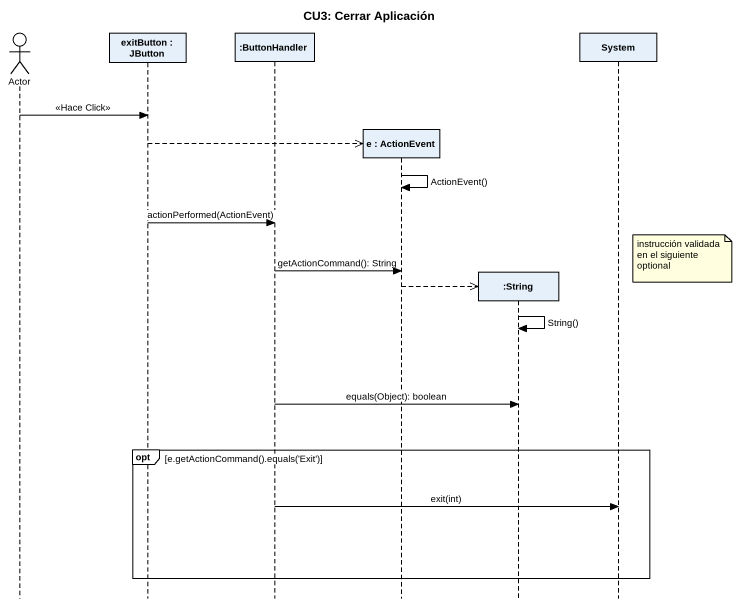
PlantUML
@startuml
title CU3: Cerrar Aplicación
hide footbox
actor "Actor" as Actor_
participant "exitButton : JButton" as exitButton
participant ":ButtonHandler" as ButtonHandler
participant "e : ActionEvent" as e
participant ":String" as String
participant System

Actor_ -> exitButton : <<Hace Click>>
exitButton -->> e **
e -> e : ActionEvent()
exitButton -> ButtonHandler : actionPerformed(ActionEvent)
note right of System : instrucción validada en el siguiente optional
ButtonHandler -> e : getActionCommand(): String
e -->> String **
String -> String : String()
ButtonHandler -> String : equals(Object): boolean
opt e.getActionCommand().equals('Exit')
  ButtonHandler -> System : exit(int)
end
@enduml
